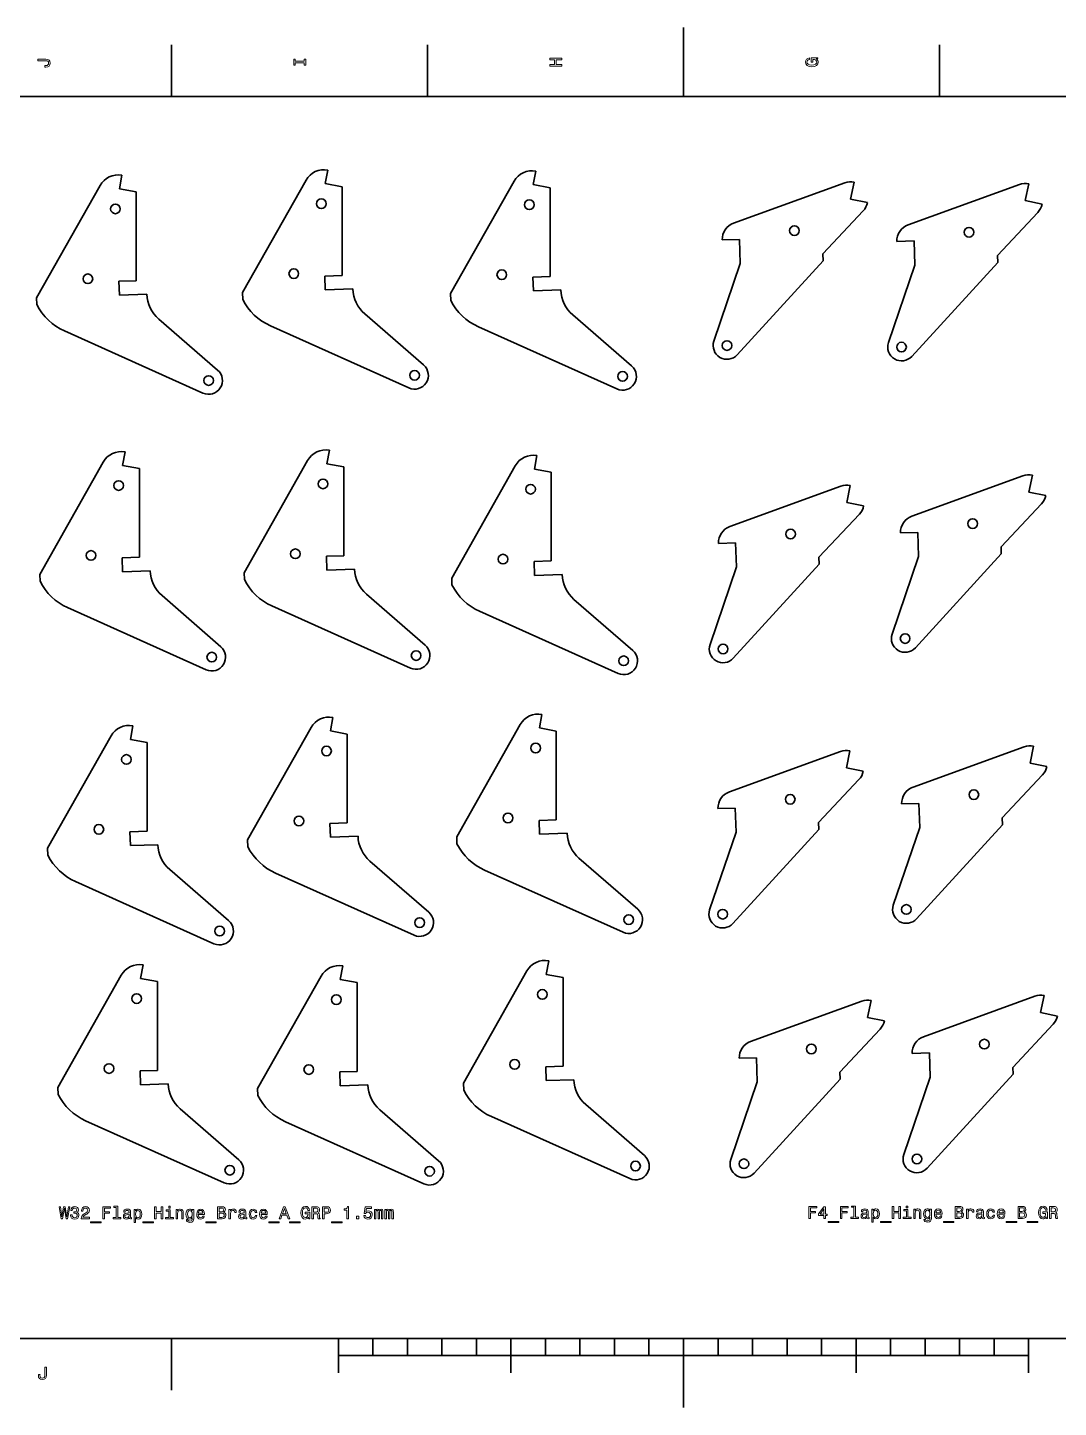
# Model space of a CAD drawing. Extents: x 0 to 1000, y 0 to 400.
# Drawn here: x 309.9 to 608.6, y 0 to 400 of the extents above; entities that cross this region are included whole.
import ezdxf

# ---------------------------------------------------------------- set-up
doc = ezdxf.new("R2010")
doc.units = 0

msp = doc.modelspace()

# ---------------------------------------------------------------- linework, layer by layer
at = {"color": 7, "lineweight": 35}
for p, q in [((500, 380), (500, 400)), ((351.600006, 380), (351.600006, 395)), ((425.799988, 380), (425.799988, 395)), ((574.200012, 380), (574.200012, 395)), ((980, 380), (20, 380)), ((337.22644, 357.200562), (336.502502, 353.266602)), ((396.912659, 358.700226), (396.188721, 354.766266)), ((457.198669, 358.400269), (456.474731, 354.466309)), ((312.520264, 321.681976), (330.916321, 354.250488)), ((336.502502, 353.266602), (341.370392, 352.370819)), ((341.370392, 352.370819), (341.370392, 326.633057)), ((372.206482, 323.181641), (390.602539, 355.750153)), ((396.188721, 354.766266), (401.05661, 353.870483)), ((401.05661, 353.870483), (401.05661, 328.132721)), ((432.492493, 322.881683), (450.88855, 355.450195)), ((456.474731, 354.466309), (461.342621, 353.570526)), ((461.342621, 353.570526), (461.342621, 327.832764)), ((546.73761, 354.997009), (514.523865, 343.300354)), ((548.444092, 350.297211), (549.463318, 355.19223)), ((597.33606, 354.532806), (565.122314, 342.836151)), ((599.042542, 349.833008), (600.061768, 354.728027)), ((553.330566, 349.275726), (548.444092, 350.297211)), ((603.929016, 348.811523), (599.042542, 349.833008)), ((552.084717, 346.881531), (540.384216, 334.410492)), ((602.683167, 346.417328), (590.982666, 333.946289)), ((516.230225, 338.60083), (511.233337, 338.433472)), ((516.464783, 331.604767), (516.230225, 338.60083)), ((566.828674, 338.136627), (561.831787, 337.969269)), ((567.063232, 331.140564), (566.828674, 338.136627)), ((515.545288, 305.14093), (540.451599, 332.411621)), ((540.451599, 332.411621), (540.384216, 334.410492)), ((591.050049, 331.947418), (590.982666, 333.946289)), ((401.05661, 328.132721), (396.061005, 327.967102)), ((516.464783, 331.604767), (508.805542, 309.128632)), ((567.063232, 331.140564), (559.403992, 308.664429)), ((566.143738, 304.676727), (591.050049, 331.947418)), ((341.370392, 326.633057), (336.374786, 326.467438)), ((336.374786, 326.467438), (336.507355, 322.469635)), ((396.061005, 327.967102), (396.193573, 323.969299)), ((396.193573, 323.969299), (404.189178, 324.234406)), ((461.342621, 327.832764), (456.347015, 327.667145)), ((456.347015, 327.667145), (456.479584, 323.669342)), ((312.520264, 321.681976), (312.585358, 319.682983)), ((336.507355, 322.469635), (344.50296, 322.734741)), ((372.206482, 323.181641), (372.271576, 321.182648)), ((432.492493, 322.881683), (432.557587, 320.88269)), ((456.479584, 323.669342), (464.475189, 323.934448)), ((424.678741, 302.213348), (407.628357, 317.01413)), ((484.964752, 301.913391), (467.914368, 316.714172)), ((320.588074, 312.049133), (360.733429, 294.043304)), ((364.992523, 300.713684), (347.942139, 315.514465)), ((380.274292, 313.548798), (420.419647, 295.542969)), ((440.560303, 313.24884), (480.705658, 295.243011)), ((338.157532, 277.006622), (337.433594, 273.072693)), ((397.370483, 277.479767), (396.646545, 273.545837)), ((313.451355, 241.488052), (331.847412, 274.056549)), ((337.433594, 273.072693), (342.301483, 272.17688)), ((342.301483, 272.17688), (342.301483, 246.439148)), ((372.664307, 241.961197), (391.060364, 274.529694)), ((396.646545, 273.545837), (401.514435, 272.650024)), ((401.514435, 272.650024), (401.514435, 246.912292)), ((432.831879, 240.420456), (451.227936, 272.988953)), ((457.538055, 275.939026), (456.814117, 272.005066)), ((456.814117, 272.005066), (461.682007, 271.109283)), ((461.682007, 271.109283), (461.682007, 245.371552)), ((598.378662, 270.054352), (566.164917, 258.357697)), ((600.085144, 265.354553), (601.10437, 270.249573)), ((545.616333, 267.039612), (513.402588, 255.342941)), ((547.322815, 262.339813), (548.342041, 267.234833)), ((604.971619, 264.333069), (600.085144, 265.354553)), ((552.20929, 261.318329), (547.322815, 262.339813)), ((603.725769, 261.938873), (592.025269, 249.467834)), ((550.96344, 258.924133), (539.262939, 246.453094)), ((567.871277, 253.658173), (562.87439, 253.490814)), ((568.105835, 246.662109), (567.871277, 253.658173)), ((515.108948, 250.643433), (510.112061, 250.476074)), ((515.343506, 243.647369), (515.108948, 250.643433)), ((592.092651, 247.468979), (592.025269, 249.467834)), ((342.301483, 246.439148), (337.305878, 246.273499)), ((337.305878, 246.273499), (337.438446, 242.275696)), ((401.514435, 246.912292), (396.518829, 246.746643)), ((396.518829, 246.746643), (396.651398, 242.74884)), ((461.682007, 245.371552), (456.686401, 245.205902)), ((456.686401, 245.205902), (456.81897, 241.208099)), ((514.424011, 217.183517), (539.330322, 244.454239)), ((539.330322, 244.454239), (539.262939, 246.453094)), ((568.105835, 246.662109), (560.446594, 224.185989)), ((567.18634, 220.198257), (592.092651, 247.468979)), ((313.451355, 241.488052), (313.516449, 239.489044)), ((337.438446, 242.275696), (345.434052, 242.540817)), ((372.664307, 241.961197), (372.729401, 239.962189)), ((396.651398, 242.74884), (404.647003, 243.013962)), ((432.831879, 240.420456), (432.896973, 238.421448)), ((456.81897, 241.208099), (464.814575, 241.473221)), ((515.343506, 243.647369), (507.684265, 221.171249)), ((365.923615, 220.519775), (348.87323, 235.320526)), ((380.732117, 232.328354), (420.877472, 214.32254)), ((425.136566, 220.99292), (408.086182, 235.793671)), ((485.304138, 219.452179), (468.253754, 234.25293)), ((321.519165, 231.855209), (361.66452, 213.849396)), ((440.899689, 230.787613), (481.045044, 212.781799)), ((398.396332, 200.043655), (397.672394, 196.109711)), ((458.988831, 200.903366), (458.264893, 196.969421)), ((340.414948, 197.592239), (339.69101, 193.658295)), ((373.690155, 164.525085), (392.086212, 197.093597)), ((397.672394, 196.109711), (402.540283, 195.213913)), ((434.282654, 165.384796), (452.678711, 197.953308)), ((458.264893, 196.969421), (463.132782, 196.073624)), ((463.132782, 196.073624), (463.132782, 170.335892)), ((315.708771, 162.073669), (334.104828, 194.642181)), ((339.69101, 193.658295), (344.558899, 192.762497)), ((344.558899, 192.762497), (344.558899, 167.024765)), ((402.540283, 195.213913), (402.540283, 169.476181)), ((545.499451, 190.140289), (513.285706, 178.443619)), ((547.205933, 185.440506), (548.225159, 190.33551)), ((598.72937, 191.507599), (566.515625, 179.810928)), ((600.435852, 186.807816), (601.455078, 191.70282)), ((552.092407, 184.418991), (547.205933, 185.440506)), ((605.322327, 185.786301), (600.435852, 186.807816)), ((550.846558, 182.024796), (539.146057, 169.553772)), ((604.076477, 183.392105), (592.375977, 170.921082)), ((514.992065, 173.74411), (509.995178, 173.576752)), ((515.226624, 166.748047), (514.992065, 173.74411)), ((568.221985, 175.11142), (563.225098, 174.944061)), ((568.456543, 168.115356), (568.221985, 175.11142)), ((402.540283, 169.476181), (397.544678, 169.310532)), ((397.544678, 169.310532), (397.677246, 165.312729)), ((463.132782, 170.335892), (458.137177, 170.170242)), ((458.137177, 170.170242), (458.269745, 166.17244)), ((539.21344, 167.554916), (539.146057, 169.553772)), ((568.456543, 168.115356), (560.797302, 145.639236)), ((567.537048, 141.651505), (592.443359, 168.922226)), ((592.443359, 168.922226), (592.375977, 170.921082)), ((344.558899, 167.024765), (339.563293, 166.859116)), ((339.563293, 166.859116), (339.695862, 162.861313)), ((373.690155, 164.525085), (373.755249, 162.526077)), ((397.677246, 165.312729), (405.672852, 165.57785)), ((434.282654, 165.384796), (434.347748, 163.385788)), ((458.269745, 166.17244), (466.26535, 166.437561)), ((515.226624, 166.748047), (507.567383, 144.271927)), ((514.307129, 140.284195), (539.21344, 167.554916)), ((315.708771, 162.073669), (315.773865, 160.074661)), ((339.695862, 162.861313), (347.691467, 163.126434)), ((426.162415, 143.556808), (409.11203, 158.357559)), ((486.754913, 144.416519), (469.704529, 159.21727)), ((323.776581, 152.440826), (363.921936, 134.434998)), ((368.18103, 141.105392), (351.130646, 155.906143)), ((381.757965, 154.892242), (421.90332, 136.886414)), ((442.350464, 155.751953), (482.495819, 137.746124)), ((343.373474, 128.273621), (342.649536, 124.339676)), ((460.94635, 129.473343), (460.222412, 125.539398)), ((318.667297, 92.755051), (337.063354, 125.323563)), ((342.649536, 124.339676), (347.517426, 123.443886)), ((376.553955, 92.455109), (394.950012, 125.023621)), ((401.260132, 127.973679), (400.536194, 124.039734)), ((400.536194, 124.039734), (405.404083, 123.143944)), ((436.240173, 93.954773), (454.63623, 126.523285)), ((460.222412, 125.539398), (465.090302, 124.643608)), ((465.090302, 124.643608), (465.090302, 98.905861)), ((347.517426, 123.443886), (347.517426, 97.706139)), ((405.404083, 123.143944), (405.404083, 97.406197)), ((551.648315, 117.77829), (519.43457, 106.081627)), ((553.354797, 113.078506), (554.374023, 117.973518)), ((601.782593, 119.170914), (569.568848, 107.474251)), ((603.489075, 114.47113), (604.508301, 119.366142)), ((558.241272, 112.056999), (553.354797, 113.078506)), ((608.375549, 113.449623), (603.489075, 114.47113)), ((556.995422, 109.662796), (545.294922, 97.19178)), ((607.1297, 111.05542), (595.429199, 98.584404)), ((521.14093, 101.382118), (516.144043, 101.21476)), ((521.375488, 94.386047), (521.14093, 101.382118)), ((571.275208, 102.774742), (566.27832, 102.607384)), ((571.509766, 95.778671), (571.275208, 102.774742)), ((347.517426, 97.706139), (342.52182, 97.540497)), ((342.52182, 97.540497), (342.654388, 93.542694)), ((405.404083, 97.406197), (400.408478, 97.240555)), ((400.408478, 97.240555), (400.541046, 93.242752)), ((465.090302, 98.905861), (460.094696, 98.740219)), ((460.094696, 98.740219), (460.227264, 94.742416)), ((545.362305, 95.192917), (545.294922, 97.19178)), ((570.590271, 69.314819), (595.496582, 96.585541)), ((595.496582, 96.585541), (595.429199, 98.584404)), ((318.667297, 92.755051), (318.732391, 90.75605)), ((342.654388, 93.542694), (350.649994, 93.807808)), ((376.553955, 92.455109), (376.619049, 90.456108)), ((400.541046, 93.242752), (408.536652, 93.507866)), ((436.240173, 93.954773), (436.305267, 91.955772)), ((460.227264, 94.742416), (468.22287, 95.00753)), ((521.375488, 94.386047), (513.716248, 71.90992)), ((520.455994, 67.922195), (545.362305, 95.192917)), ((571.509766, 95.778671), (563.850525, 73.302544)), ((371.139557, 71.786774), (354.089172, 86.587524)), ((429.026215, 71.486832), (411.97583, 86.287582)), ((444.307983, 84.321922), (484.453339, 66.316109)), ((488.712433, 72.986496), (471.662048, 87.787247)), ((326.735107, 83.1222), (366.880463, 65.116386)), ((384.621765, 82.822258), (424.76712, 64.816444)), ((20, 20), (980, 20)), ((351.600006, 20), (351.600006, 5)), ((400, 20), (400, 10)), ((410, 20), (410, 15)), ((420, 20), (420, 15)), ((430, 20), (430, 15)), ((440, 20), (440, 15)), ((450, 20), (450, 10)), ((460, 20), (460, 15)), ((470, 20), (470, 15)), ((480, 20), (480, 15)), ((490, 20), (490, 15)), ((500, 20), (500, 0)), ((510, 20), (510, 15)), ((520, 20), (520, 15)), ((530, 20), (530, 15)), ((540, 20), (540, 15)), ((550, 20), (550, 10)), ((560, 20), (560, 15)), ((570, 20), (570, 15)), ((580, 20), (580, 15)), ((590, 20), (590, 15)), ((600, 20), (600, 10)), ((400, 15), (600, 15))]:
    msp.add_line(p, q, dxfattribs=at)
at = {"color": 7, "lineweight": 13}
for points in [[(315.173279, 390.403473), (315.546478, 390.368164), (315.80368, 390.262268), (315.960022, 390.04541), (316.005402, 389.712555), (315.960022, 389.384735), (315.813782, 389.167877), (315.55658, 389.041779), (315.18338, 389.0065), (314.931213, 389.016571), (314.931213, 388.562683), (315.188416, 388.552612), (315.748199, 388.613129), (316.136536, 388.819885), (316.353394, 389.177948), (316.429047, 389.707489), (316.353394, 390.231995), (316.136536, 390.590057), (315.753265, 390.796844), (315.193451, 390.862396), (312.833221, 390.862396), (312.833221, 390.403473)], [(390.109589, 389.768005), (390.109589, 389.122498), (390.533234, 389.122498), (390.533234, 390.877533), (390.109589, 390.877533), (390.109589, 390.231995), (387.456879, 390.231995), (387.456879, 390.877533), (387.033234, 390.877533), (387.033234, 389.122498), (387.456879, 389.122498), (387.456879, 389.768005)], [(464.733215, 388.829987), (464.733215, 389.299011), (463.089111, 389.299011), (463.089111, 390.701019), (464.733215, 390.701019), (464.733215, 391.164978), (461.233215, 391.164978), (461.233215, 390.701019), (462.660461, 390.701019), (462.660461, 389.299011), (461.233215, 389.299011), (461.233215, 388.829987)], [(538.464172, 390.922913), (538.933167, 391.008667), (538.933167, 391.260803), (537.041931, 391.260803), (537.041931, 389.984863), (537.470642, 389.984863), (537.470642, 390.771606), (537.500916, 390.771606), (537.964844, 390.71109), (538.3078, 390.549713), (538.524658, 390.302612), (538.595276, 389.994965), (538.504517, 389.652039), (538.232178, 389.384735), (537.783325, 389.213257), (537.16803, 389.15274), (536.5578, 389.208221), (536.108948, 389.3797), (535.836609, 389.652039), (535.740784, 390.020172), (535.79126, 390.272339), (535.932434, 390.479126), (536.169495, 390.630402), (536.487183, 390.716156), (536.487183, 391.215424), (536.003052, 391.08429), (535.639954, 390.837189), (535.41803, 390.489197), (535.337341, 390.050446), (535.46344, 389.475525), (535.831604, 389.041779), (536.41156, 388.764404), (537.183167, 388.668579), (537.959839, 388.764404), (538.539795, 389.041779), (538.907959, 389.450287), (539.028992, 389.964691), (538.988647, 390.252167), (538.887756, 390.509369), (538.711243, 390.731262)], [(319.626526, 54.678177), (320.070312, 54.678177), (320.574646, 57.714199), (321.094086, 54.678177), (321.517731, 54.678177), (322.132996, 58.18322), (321.729553, 58.18322), (321.295837, 55.202671), (320.796539, 58.18322), (320.357788, 58.18322), (319.868591, 55.202671), (319.434875, 58.18322), (319.021332, 58.18322)], [(322.344818, 55.777599), (322.344818, 55.742298), (322.425507, 55.258148), (322.662537, 54.895035), (323.035736, 54.663048), (323.529968, 54.577312), (324.054474, 54.663048), (324.447845, 54.884949), (324.700012, 55.237976), (324.790771, 55.691864), (324.750427, 55.989418), (324.639496, 56.231491), (324.457916, 56.418091), (324.215851, 56.554256), (324.543671, 56.826591), (324.659668, 57.260311), (324.584015, 57.653683), (324.367157, 57.951233), (324.01413, 58.137833), (323.529968, 58.203392), (323.07608, 58.1227), (322.728088, 57.900799), (322.50116, 57.547775), (322.425507, 57.078754), (322.425507, 57.043449), (322.874359, 57.043449), (322.914703, 57.366219), (323.045837, 57.598206), (323.257629, 57.739418), (323.555206, 57.789848), (323.817444, 57.749504), (324.009094, 57.643593), (324.125092, 57.472126), (324.170471, 57.240135), (324.125092, 56.993019), (324.004028, 56.826591), (323.792236, 56.725727), (323.504761, 56.695469), (323.308075, 56.700512), (323.308075, 56.302097), (323.555206, 56.312183), (323.872925, 56.266792), (324.109955, 56.145756), (324.25116, 55.94907), (324.301575, 55.691864), (324.246124, 55.399357), (324.099854, 55.182499), (323.867859, 55.046333), (323.560242, 55.000942), (323.242523, 55.051376), (323.010529, 55.202671), (322.864258, 55.444748), (322.808807, 55.777599)], [(325.421173, 54.678177), (327.826813, 54.678177), (327.826813, 55.111893), (325.925507, 55.111893), (326.031403, 55.348927), (326.212982, 55.545612), (326.772766, 55.903683), (327.070312, 56.054977), (327.403168, 56.271835), (327.640198, 56.523998), (327.776367, 56.821548), (327.826813, 57.159447), (327.741058, 57.583076), (327.504028, 57.915928), (327.14093, 58.127747), (326.671906, 58.203392), (326.187744, 58.117657), (325.819611, 57.880627), (325.582581, 57.502384), (325.501892, 57.003105), (325.501892, 56.932499), (325.960815, 56.932499), (325.960815, 56.972847), (326.006195, 57.315784), (326.142365, 57.567947), (326.359222, 57.729328), (326.646698, 57.784805), (326.939209, 57.734371), (327.156067, 57.608292), (327.297272, 57.411606), (327.347687, 57.16449), (327.312408, 56.932499), (327.216583, 56.735813), (327.055206, 56.564342), (326.833282, 56.413048), (326.535736, 56.251663), (326.041504, 55.938984), (325.693512, 55.606133), (325.486755, 55.202671), (325.421173, 54.693306)], [(331.689911, 54.678177), (332.158936, 54.678177), (332.158936, 56.286968), (333.631561, 56.286968), (333.631561, 56.705555), (332.158936, 56.705555), (332.158936, 57.754547), (333.969452, 57.754547), (333.969452, 58.178177), (331.689911, 58.178177)], [(335.598419, 57.926014), (335.598419, 55.051376), (334.685608, 55.051376), (334.685608, 54.678177), (336.950012, 54.678177), (336.950012, 55.051376), (336.042236, 55.051376), (336.042236, 58.299213), (334.902466, 58.299213), (334.902466, 57.926014)], [(339.360657, 55.031204), (339.360657, 55.016071), (339.385895, 54.844604), (339.461548, 54.723564), (339.779266, 54.627743), (340.026367, 54.668091), (340.026367, 55.011028), (339.920471, 54.995899), (339.779266, 55.061462), (339.754028, 55.263191), (339.754028, 56.665207), (339.693512, 57.023277), (339.516998, 57.27544), (339.209381, 57.426735), (338.775665, 57.482212), (338.35202, 57.421692), (338.039337, 57.250221), (337.842651, 56.982933), (337.7771, 56.629906), (337.7771, 56.599648), (338.175507, 56.599648), (338.210815, 56.811462), (338.321777, 56.962761), (338.503326, 57.053535), (338.760529, 57.08884), (339.007629, 57.063625), (339.184143, 56.987976), (339.29007, 56.85685), (339.325378, 56.675297), (339.305206, 56.463478), (339.224487, 56.357571), (339.022766, 56.30714), (338.644531, 56.266792), (338.210815, 56.176014), (337.903168, 56.014633), (337.721619, 55.76247), (337.666138, 55.389271), (337.716583, 55.056419), (337.872925, 54.809299), (338.125061, 54.652962), (338.473053, 54.597485), (338.942078, 54.703392)], [(339.310242, 55.626305), (339.249725, 55.364056), (339.088318, 55.162327), (338.846252, 55.031204), (338.548706, 54.985813), (338.357056, 55.011028), (338.220886, 55.091721), (338.135162, 55.232933), (338.109955, 55.429619), (338.130127, 55.606133), (338.210815, 55.732212), (338.533569, 55.873421), (338.942078, 55.933941), (339.310242, 56.054977)], [(341.206482, 56.967804), (341.206482, 57.386391), (340.762695, 57.386391), (340.762695, 53.629185), (341.206482, 53.629185), (341.206482, 55.091721), (341.362823, 54.854691), (341.539337, 54.698349), (341.983154, 54.582355), (342.406769, 54.678177), (342.739624, 54.965641), (342.956482, 55.419533), (343.03717, 56.034805), (342.956482, 56.645035), (342.739624, 57.098927), (342.406769, 57.381348), (341.983154, 57.482212), (341.741058, 57.451954), (341.534302, 57.356133), (341.357788, 57.194748)], [(341.907501, 54.98077), (341.609955, 55.046333), (341.393097, 55.248062), (341.256927, 55.575871), (341.211548, 56.034805), (341.256927, 56.488697), (341.393097, 56.816505), (341.609955, 57.013191), (341.907501, 57.083797), (342.17984, 57.013191), (342.396698, 56.811462), (342.532867, 56.483654), (342.583282, 56.034805), (342.532867, 55.580914), (342.396698, 55.248062), (342.17984, 55.046333)], [(346.733856, 54.678177), (347.202881, 54.678177), (347.202881, 56.322269), (348.604919, 56.322269), (348.604919, 54.678177), (349.068878, 54.678177), (349.068878, 58.178177), (348.604919, 58.178177), (348.604919, 56.750942), (347.202881, 56.750942), (347.202881, 58.178177), (346.733856, 58.178177)], [(351.252594, 55.051376), (351.252594, 57.295612), (350.112823, 57.295612), (350.112823, 56.91737), (350.808807, 56.91737), (350.808807, 55.051376), (349.901001, 55.051376), (349.901001, 54.678177), (352.170471, 54.678177), (352.170471, 55.051376)], [(351.267731, 58.299213), (350.798706, 58.299213), (350.798706, 57.794891), (351.267731, 57.794891)], [(352.932007, 54.678177), (353.375793, 54.678177), (353.375793, 56.241577), (353.421173, 56.599648), (353.567444, 56.861893), (353.794373, 57.023277), (354.096985, 57.083797), (354.33905, 57.033363), (354.490356, 56.897198), (354.56601, 56.67025), (354.591217, 56.367657), (354.591217, 54.678177), (355.035034, 54.678177), (355.035034, 56.458435), (355.014832, 56.816505), (354.924072, 57.114056), (354.626526, 57.386391), (354.162537, 57.482212), (353.905334, 57.446907), (353.688477, 57.351089), (353.501892, 57.189705), (353.355621, 56.972847), (353.355621, 57.386391), (352.932007, 57.386391)], [(358.07608, 54.799213), (358.07608, 57.386391), (357.652466, 57.386391), (357.652466, 56.947628), (357.304474, 57.346043), (357.092651, 57.446907), (356.855621, 57.482212), (356.426941, 57.381348), (356.094086, 57.098927), (355.877228, 56.645035), (355.801575, 56.034805), (355.877228, 55.419533), (356.094086, 54.965641), (356.426941, 54.678177), (356.855621, 54.582355), (357.097687, 54.617657), (357.299438, 54.708435), (357.652466, 55.091721), (357.652466, 54.708435), (357.612122, 54.405842), (357.50116, 54.188984), (357.289337, 54.062904), (356.971619, 54.017513), (356.694244, 54.047775), (356.497559, 54.123421), (356.381561, 54.254547), (356.346252, 54.431057), (355.917572, 54.431057), (355.917572, 54.410885), (355.983154, 54.08812), (356.184875, 53.846043), (356.507629, 53.689705), (356.946411, 53.634228), (357.470886, 53.709877), (357.818878, 53.921692), (358.015564, 54.289848)], [(356.260529, 56.034805), (356.305908, 56.483654), (356.442078, 56.816505), (356.6539, 57.013191), (356.93631, 57.083797), (357.233856, 57.013191), (357.45575, 56.816505), (357.591919, 56.483654), (357.642365, 56.034805), (357.591919, 55.575871), (357.45575, 55.248062), (357.233856, 55.046333), (356.93631, 54.98077), (356.6539, 55.046333), (356.442078, 55.248062), (356.305908, 55.580914)], [(359.392365, 55.903683), (361.167572, 55.903683), (361.172607, 56.110455), (361.091919, 56.690426), (360.870026, 57.124142), (360.516998, 57.386391), (360.047974, 57.482212), (359.58905, 57.381348), (359.236023, 57.098927), (359.009094, 56.639992), (358.928375, 56.034805), (359.004028, 55.41449), (359.230988, 54.960598), (359.578979, 54.678177), (360.032837, 54.582355), (360.426208, 54.647919), (360.748993, 54.819386), (360.986023, 55.091721), (361.122192, 55.454834), (360.683441, 55.454834), (360.592651, 55.253105), (360.461517, 55.101807), (360.088318, 54.98077), (359.800873, 55.036247), (359.584015, 55.212761), (359.44281, 55.500221), (359.392365, 55.88855)], [(359.392365, 56.276878), (359.447845, 56.624863), (359.584015, 56.882069), (359.790771, 57.038406), (360.06311, 57.093884), (360.330414, 57.038406), (360.53717, 56.882069), (360.663269, 56.624863), (360.708649, 56.276878)], [(366.750427, 56.569386), (367.103455, 56.861893), (367.194244, 57.058578), (367.224487, 57.300655), (367.158936, 57.678898), (366.96225, 57.951233), (366.644531, 58.117657), (366.200714, 58.178177), (364.955048, 58.178177), (364.955048, 54.678177), (366.271332, 54.678177), (366.740356, 54.748783), (367.088318, 54.955555), (367.305176, 55.283363), (367.380829, 55.727169), (367.335449, 56.024719), (367.214417, 56.271835), (367.017731, 56.453392)], [(366.104889, 56.725727), (365.419006, 56.725727), (365.419006, 57.75959), (366.145233, 57.75959), (366.417572, 57.729328), (366.609222, 57.63855), (366.72522, 57.482212), (366.765564, 57.250221), (366.720184, 57.018234), (366.599121, 56.85685), (366.392365, 56.755985)], [(366.215851, 55.096764), (365.419006, 55.096764), (365.419006, 56.302097), (366.170471, 56.302097), (366.48819, 56.266792), (366.715118, 56.160885), (366.851288, 55.979328), (366.896698, 55.717083), (366.851288, 55.439705), (366.72522, 55.248062), (366.513397, 55.132069)], [(368.278534, 54.678177), (368.722321, 54.678177), (368.722321, 56.226448), (368.767731, 56.599648), (368.9039, 56.866936), (369.125793, 57.02832), (369.42334, 57.083797), (369.645233, 57.048492), (369.811676, 56.947628), (369.912537, 56.776161), (369.947845, 56.54417), (370.396667, 56.54417), (370.336182, 56.952671), (370.169739, 57.245178), (369.892365, 57.421692), (369.51413, 57.482212), (369.256927, 57.441864), (369.035004, 57.341), (368.838318, 57.169533), (368.681976, 56.937542), (368.681976, 57.386391), (368.278534, 57.386391)], [(372.756897, 55.031204), (372.756897, 55.016071), (372.782135, 54.844604), (372.857788, 54.723564), (373.175507, 54.627743), (373.422607, 54.668091), (373.422607, 55.011028), (373.316711, 54.995899), (373.175507, 55.061462), (373.150269, 55.263191), (373.150269, 56.665207), (373.089783, 57.023277), (372.913269, 57.27544), (372.605621, 57.426735), (372.171906, 57.482212), (371.74826, 57.421692), (371.435577, 57.250221), (371.238892, 56.982933), (371.17334, 56.629906), (371.17334, 56.599648), (371.571747, 56.599648), (371.607056, 56.811462), (371.718018, 56.962761), (371.899567, 57.053535), (372.156769, 57.08884), (372.4039, 57.063625), (372.580414, 56.987976), (372.68631, 56.85685), (372.721619, 56.675297), (372.701447, 56.463478), (372.620758, 56.357571), (372.419006, 56.30714), (372.040771, 56.266792), (371.607056, 56.176014), (371.299408, 56.014633), (371.117859, 55.76247), (371.062378, 55.389271), (371.112823, 55.056419), (371.269165, 54.809299), (371.521332, 54.652962), (371.869293, 54.597485), (372.338318, 54.703392)], [(372.706482, 55.626305), (372.645966, 55.364056), (372.484589, 55.162327), (372.242493, 55.031204), (371.944946, 54.985813), (371.753296, 55.011028), (371.617157, 55.091721), (371.531403, 55.232933), (371.506195, 55.429619), (371.526367, 55.606133), (371.607056, 55.732212), (371.92981, 55.873421), (372.338318, 55.933941), (372.706482, 56.054977)], [(375.908936, 56.488697), (376.347687, 56.488697), (376.256897, 56.892155), (376.040039, 57.209877), (375.702148, 57.406563), (375.263397, 57.482212), (374.779236, 57.381348), (374.411102, 57.098927), (374.179108, 56.639992), (374.098419, 56.024719), (374.174072, 55.41449), (374.401001, 54.960598), (374.759064, 54.678177), (375.24826, 54.582355), (375.681976, 54.658005), (376.019897, 54.86982), (376.251862, 55.202671), (376.352722, 55.646477), (375.929108, 55.646477), (375.853455, 55.364056), (375.71225, 55.152241), (375.510529, 55.021118), (375.263397, 54.98077), (374.95575, 55.046333), (374.733856, 55.248062), (374.597687, 55.575871), (374.552307, 56.039848), (374.597687, 56.49374), (374.738892, 56.821548), (374.965851, 57.023277), (375.263397, 57.093884), (375.525635, 57.048492), (375.722321, 56.932499), (375.853455, 56.740856)], [(377.60849, 55.903683), (379.383728, 55.903683), (379.388763, 56.110455), (379.308075, 56.690426), (379.086151, 57.124142), (378.733124, 57.386391), (378.26413, 57.482212), (377.805176, 57.381348), (377.452148, 57.098927), (377.22522, 56.639992), (377.144531, 56.034805), (377.220154, 55.41449), (377.447113, 54.960598), (377.795105, 54.678177), (378.248993, 54.582355), (378.642365, 54.647919), (378.965118, 54.819386), (379.202148, 55.091721), (379.338318, 55.454834), (378.899567, 55.454834), (378.808777, 55.253105), (378.677673, 55.101807), (378.304474, 54.98077), (378.016998, 55.036247), (377.80014, 55.212761), (377.658936, 55.500221), (377.60849, 55.88855)], [(377.60849, 56.276878), (377.663971, 56.624863), (377.80014, 56.882069), (378.006897, 57.038406), (378.279236, 57.093884), (378.546539, 57.038406), (378.753296, 56.882069), (378.879395, 56.624863), (378.924774, 56.276878)], [(382.803009, 54.678177), (383.266998, 54.678177), (383.635162, 55.706997), (385.032135, 55.706997), (385.400269, 54.678177), (385.874329, 54.678177), (384.593384, 58.18322), (384.078949, 58.18322)], [(383.796539, 56.13567), (384.336151, 57.678898), (384.875793, 56.13567)], [(391.331116, 55.147198), (391.41687, 54.678177), (391.669006, 54.678177), (391.669006, 56.569386), (390.393066, 56.569386), (390.393066, 56.140713), (391.17981, 56.140713), (391.17981, 56.110455), (391.119293, 55.646477), (390.957916, 55.303535), (390.710815, 55.086678), (390.403168, 55.016071), (390.060242, 55.10685), (389.792938, 55.379185), (389.62146, 55.828033), (389.560944, 56.443306), (389.616425, 57.053535), (389.787903, 57.502384), (390.060242, 57.774719), (390.428375, 57.870541), (390.680542, 57.820107), (390.887329, 57.678898), (391.038605, 57.441864), (391.124329, 57.124142), (391.623627, 57.124142), (391.492493, 57.608292), (391.245392, 57.971405), (390.8974, 58.193306), (390.458649, 58.273998), (389.883728, 58.147919), (389.450012, 57.779762), (389.172607, 57.199791), (389.076782, 56.428177), (389.172607, 55.65152), (389.450012, 55.071548), (389.85849, 54.703392), (390.372925, 54.582355), (390.66037, 54.6227), (390.917572, 54.723564), (391.139465, 54.900078)], [(392.31958, 54.678177), (392.788605, 54.678177), (392.788605, 56.155842), (393.267731, 56.155842), (393.620758, 56.140713), (393.842651, 56.070107), (393.963684, 55.903683), (394.01413, 55.606133), (394.039337, 55.152241), (394.06958, 54.854691), (394.130127, 54.678177), (394.659668, 54.678177), (394.659668, 54.773998), (394.54364, 54.915207), (394.503296, 55.177456), (394.468018, 55.742298), (394.382263, 56.160885), (394.266296, 56.292011), (394.084717, 56.387833), (394.286438, 56.513912), (394.427673, 56.690426), (394.518433, 56.912327), (394.548706, 57.179619), (394.478088, 57.603249), (394.276367, 57.920971), (393.943512, 58.112614), (393.489624, 58.178177), (392.31958, 58.178177)], [(393.35849, 57.749504), (393.666138, 57.719242), (393.882996, 57.623421), (394.019165, 57.446907), (394.064545, 57.169533), (394.01413, 56.877026), (393.87796, 56.700512), (393.645966, 56.609734), (393.328247, 56.584518), (392.788605, 56.584518), (392.788605, 57.749504)], [(395.416138, 54.678177), (395.880127, 54.678177), (395.880127, 56.155842), (396.394531, 56.155842), (396.913971, 56.181057), (397.327515, 56.357571), (397.594818, 56.700512), (397.685608, 57.169533), (397.61499, 57.603249), (397.413269, 57.920971), (397.080414, 58.112614), (396.626526, 58.178177), (395.416138, 58.178177)], [(396.500427, 57.749504), (396.80304, 57.719242), (397.024933, 57.623421), (397.156067, 57.446907), (397.201447, 57.169533), (397.151001, 56.877026), (397.014832, 56.700512), (396.782837, 56.609734), (396.465149, 56.584518), (395.880127, 56.584518), (395.880127, 57.749504)], [(402.461548, 54.678177), (402.920471, 54.678177), (402.920471, 58.203392), (402.577515, 58.203392), (402.486755, 57.895756), (402.305206, 57.688984), (402.027832, 57.567947), (401.644531, 57.527599), (401.644531, 57.169533), (402.461548, 57.169533)], [(407.373657, 55.591), (407.484589, 55.177456), (407.73172, 54.854691), (408.094818, 54.652962), (408.558807, 54.577312), (409.068176, 54.668091), (409.466583, 54.915207), (409.71875, 55.308578), (409.814575, 55.812904), (409.728821, 56.281921), (409.486755, 56.650078), (409.108521, 56.887112), (408.619324, 56.972847), (408.241089, 56.912327), (407.948578, 56.745899), (408.089783, 57.688984), (409.622925, 57.688984), (409.622925, 58.102528), (407.751892, 58.102528), (407.474518, 56.24662), (407.87796, 56.24662), (408.170471, 56.483654), (408.543671, 56.569386), (408.866455, 56.513912), (409.113556, 56.352528), (409.269897, 56.105412), (409.325378, 55.787685), (409.269897, 55.469963), (409.108521, 55.222847), (408.861389, 55.066505), (408.543671, 55.011028), (408.276367, 55.046333), (408.069611, 55.162327), (407.918304, 55.343884), (407.842651, 55.591)], [(410.439941, 54.678177), (410.84845, 54.678177), (410.84845, 56.488697), (410.873657, 56.761028), (410.94928, 56.957714), (411.065308, 57.073711), (411.216583, 57.119099), (411.337616, 57.078754), (411.418335, 56.97789), (411.458679, 56.806419), (411.473785, 56.579475), (411.473785, 54.678177), (411.857086, 54.678177), (411.857086, 56.488697), (411.882294, 56.755985), (411.957947, 56.952671), (412.078979, 57.073711), (412.230286, 57.119099), (412.351318, 57.078754), (412.432007, 56.97789), (412.482422, 56.579475), (412.482422, 54.678177), (412.89093, 54.678177), (412.89093, 56.549213), (412.865723, 56.937542), (412.785034, 57.235092), (412.623657, 57.416649), (412.361389, 57.482212), (412.053772, 57.381348), (411.816742, 57.08884), (411.630127, 57.376305), (411.317444, 57.482212), (411.029999, 57.381348), (410.833313, 57.098927), (410.833313, 57.386391), (410.439941, 57.386391)], [(413.475952, 54.678177), (413.88446, 54.678177), (413.88446, 56.488697), (413.909668, 56.761028), (413.985321, 56.957714), (414.101318, 57.073711), (414.252625, 57.119099), (414.373657, 57.078754), (414.454346, 56.97789), (414.49469, 56.806419), (414.509827, 56.579475), (414.509827, 54.678177), (414.893097, 54.678177), (414.893097, 56.488697), (414.918335, 56.755985), (414.993958, 56.952671), (415.11499, 57.073711), (415.266296, 57.119099), (415.387329, 57.078754), (415.468018, 56.97789), (415.518463, 56.579475), (415.518463, 54.678177), (415.926971, 54.678177), (415.926971, 56.549213), (415.901733, 56.937542), (415.821045, 57.235092), (415.659668, 57.416649), (415.39743, 57.482212), (415.089783, 57.381348), (414.852753, 57.08884), (414.666168, 57.376305), (414.353485, 57.482212), (414.06601, 57.381348), (413.869324, 57.098927), (413.869324, 57.386391), (413.475952, 57.386391)], [(536.355957, 54.763062), (536.825012, 54.763062), (536.825012, 56.371853), (538.297607, 56.371853), (538.297607, 56.79044), (536.825012, 56.79044), (536.825012, 57.839432), (538.635498, 57.839432), (538.635498, 58.263062), (536.355957, 58.263062)], [(540.703247, 54.763062), (541.157104, 54.763062), (541.157104, 55.630497), (541.656433, 55.630497), (541.656433, 56.033955), (541.157104, 56.033955), (541.157104, 58.187412), (540.698181, 58.187412), (539.165039, 56.074303), (539.165039, 55.630497), (540.703247, 55.630497)], [(539.588684, 56.033955), (540.703247, 57.602398), (540.703247, 56.033955)], [(545.46405, 54.763062), (545.933044, 54.763062), (545.933044, 56.371853), (547.405701, 56.371853), (547.405701, 56.79044), (545.933044, 56.79044), (545.933044, 57.839432), (547.743591, 57.839432), (547.743591, 58.263062), (545.46405, 58.263062)], [(549.372559, 58.010899), (549.372559, 55.136261), (548.459717, 55.136261), (548.459717, 54.763062), (550.724121, 54.763062), (550.724121, 55.136261), (549.816345, 55.136261), (549.816345, 58.384098), (548.676575, 58.384098), (548.676575, 58.010899)], [(553.134766, 55.116089), (553.134766, 55.100956), (553.160034, 54.929489), (553.235657, 54.808449), (553.553406, 54.712627), (553.800476, 54.752975), (553.800476, 55.095913), (553.69458, 55.080784), (553.553406, 55.146347), (553.528198, 55.348076), (553.528198, 56.750092), (553.467651, 57.108162), (553.291138, 57.360325), (552.983521, 57.51162), (552.549805, 57.567097), (552.12616, 57.506577), (551.813477, 57.335106), (551.61676, 57.067818), (551.551208, 56.71479), (551.551208, 56.684532), (551.949646, 56.684532), (551.984924, 56.896347), (552.095886, 57.047646), (552.277466, 57.13842), (552.534668, 57.173725), (552.781738, 57.14851), (552.958252, 57.072861), (553.064209, 56.941734), (553.099487, 56.760181), (553.079346, 56.548363), (552.998657, 56.442455), (552.796875, 56.392025), (552.41864, 56.351677), (551.984924, 56.260899), (551.677307, 56.099518), (551.495728, 55.847355), (551.440247, 55.474155), (551.490723, 55.141304), (551.647034, 54.894184), (551.899231, 54.737846), (552.247192, 54.682369), (552.716187, 54.788277)], [(553.084351, 55.711189), (553.023865, 55.44894), (552.862488, 55.247211), (552.620361, 55.116089), (552.322815, 55.070698), (552.131165, 55.095913), (551.994995, 55.176605), (551.909302, 55.317818), (551.884094, 55.514503), (551.904236, 55.691017), (551.984924, 55.817097), (552.307678, 55.958305), (552.716187, 56.018826), (553.084351, 56.139862)], [(554.980591, 57.052689), (554.980591, 57.471275), (554.536804, 57.471275), (554.536804, 53.714069), (554.980591, 53.714069), (554.980591, 55.176605), (555.136963, 54.939575), (555.313477, 54.783234), (555.757263, 54.66724), (556.180908, 54.763062), (556.513733, 55.050526), (556.730591, 55.504417), (556.811279, 56.11969), (556.730591, 56.729919), (556.513733, 57.183811), (556.180908, 57.466232), (555.757263, 57.567097), (555.515198, 57.536839), (555.308411, 57.441017), (555.131897, 57.279633)], [(555.681641, 55.065655), (555.384094, 55.131218), (555.167236, 55.332947), (555.031067, 55.660755), (554.985657, 56.11969), (555.031067, 56.573582), (555.167236, 56.90139), (555.384094, 57.098076), (555.681641, 57.168682), (555.953979, 57.098076), (556.170837, 56.896347), (556.307007, 56.568539), (556.357422, 56.11969), (556.307007, 55.665798), (556.170837, 55.332947), (555.953979, 55.131218)], [(560.507996, 54.763062), (560.97699, 54.763062), (560.97699, 56.407154), (562.379028, 56.407154), (562.379028, 54.763062), (562.843018, 54.763062), (562.843018, 58.263062), (562.379028, 58.263062), (562.379028, 56.835827), (560.97699, 56.835827), (560.97699, 58.263062), (560.507996, 58.263062)], [(565.026733, 55.136261), (565.026733, 57.380497), (563.886963, 57.380497), (563.886963, 57.002254), (564.582947, 57.002254), (564.582947, 55.136261), (563.675171, 55.136261), (563.675171, 54.763062), (565.94458, 54.763062), (565.94458, 55.136261)], [(565.04187, 58.384098), (564.572815, 58.384098), (564.572815, 57.879776), (565.04187, 57.879776)], [(566.706116, 54.763062), (567.149902, 54.763062), (567.149902, 56.326462), (567.195312, 56.684532), (567.341553, 56.946777), (567.568481, 57.108162), (567.871094, 57.168682), (568.113159, 57.118248), (568.264465, 56.982082), (568.340149, 56.755135), (568.365356, 56.452541), (568.365356, 54.763062), (568.809143, 54.763062), (568.809143, 56.54332), (568.78894, 56.90139), (568.698181, 57.19894), (568.400635, 57.471275), (567.936646, 57.567097), (567.679443, 57.531792), (567.462585, 57.435974), (567.276001, 57.27459), (567.129761, 57.057732), (567.129761, 57.471275), (566.706116, 57.471275)], [(571.85022, 54.884098), (571.85022, 57.471275), (571.426575, 57.471275), (571.426575, 57.032513), (571.078613, 57.430927), (570.86676, 57.531792), (570.629761, 57.567097), (570.20105, 57.466232), (569.868225, 57.183811), (569.651367, 56.729919), (569.575684, 56.11969), (569.651367, 55.504417), (569.868225, 55.050526), (570.20105, 54.763062), (570.629761, 54.66724), (570.871826, 54.702541), (571.073547, 54.79332), (571.426575, 55.176605), (571.426575, 54.79332), (571.38623, 54.490726), (571.275269, 54.273869), (571.063477, 54.147789), (570.745728, 54.102398), (570.468384, 54.13266), (570.271667, 54.208305), (570.155701, 54.339432), (570.120361, 54.515942), (569.691711, 54.515942), (569.691711, 54.49577), (569.757263, 54.173004), (569.958984, 53.930927), (570.281738, 53.77459), (570.72052, 53.719112), (571.244995, 53.794762), (571.593018, 54.006577), (571.789673, 54.374733)], [(570.034668, 56.11969), (570.080017, 56.568539), (570.216187, 56.90139), (570.42804, 57.098076), (570.710449, 57.168682), (571.007996, 57.098076), (571.229919, 56.90139), (571.366089, 56.568539), (571.416504, 56.11969), (571.366089, 55.660755), (571.229919, 55.332947), (571.007996, 55.131218), (570.710449, 55.065655), (570.42804, 55.131218), (570.216187, 55.332947), (570.080017, 55.665798)], [(573.166504, 55.988567), (574.941711, 55.988567), (574.946777, 56.195339), (574.866089, 56.775311), (574.644165, 57.209026), (574.291138, 57.471275), (573.822144, 57.567097), (573.363159, 57.466232), (573.010132, 57.183811), (572.783203, 56.724876), (572.702515, 56.11969), (572.778137, 55.499374), (573.005127, 55.045483), (573.353088, 54.763062), (573.807007, 54.66724), (574.200378, 54.732803), (574.523132, 54.90427), (574.760132, 55.176605), (574.896301, 55.539719), (574.457581, 55.539719), (574.36676, 55.33799), (574.235657, 55.186691), (573.862427, 55.065655), (573.575012, 55.121132), (573.358154, 55.297646), (573.216919, 55.585106), (573.166504, 55.973434)], [(573.166504, 56.361763), (573.221985, 56.709747), (573.358154, 56.966953), (573.56488, 57.123291), (573.837219, 57.178768), (574.104553, 57.123291), (574.311279, 56.966953), (574.437378, 56.709747), (574.482788, 56.361763)], [(580.524536, 56.65427), (580.877563, 56.946777), (580.968384, 57.143463), (580.998596, 57.38554), (580.933044, 57.763783), (580.736389, 58.036118), (580.41864, 58.202541), (579.974854, 58.263062), (578.729187, 58.263062), (578.729187, 54.763062), (580.045471, 54.763062), (580.514465, 54.833668), (580.862427, 55.04044), (581.079346, 55.368248), (581.154968, 55.812054), (581.109558, 56.109604), (580.988525, 56.35672), (580.79187, 56.538277)], [(579.879028, 56.810612), (579.193115, 56.810612), (579.193115, 57.844475), (579.919373, 57.844475), (580.191711, 57.814213), (580.383362, 57.723434), (580.499329, 57.567097), (580.539673, 57.335106), (580.494324, 57.103119), (580.373291, 56.941734), (580.166504, 56.84087)], [(579.98999, 55.181648), (579.193115, 55.181648), (579.193115, 56.386982), (579.94458, 56.386982), (580.262329, 56.351677), (580.489258, 56.24577), (580.625427, 56.064213), (580.670837, 55.801968), (580.625427, 55.52459), (580.499329, 55.332947), (580.287537, 55.216953)], [(582.052673, 54.763062), (582.49646, 54.763062), (582.49646, 56.311333), (582.54187, 56.684532), (582.67804, 56.95182), (582.899902, 57.113205), (583.197449, 57.168682), (583.419373, 57.133377), (583.585815, 57.032513), (583.686646, 56.861046), (583.721985, 56.629055), (584.170837, 56.629055), (584.110291, 57.037556), (583.943848, 57.330063), (583.666504, 57.506577), (583.288269, 57.567097), (583.031067, 57.526749), (582.809143, 57.425884), (582.612427, 57.254417), (582.456116, 57.022427), (582.456116, 57.471275), (582.052673, 57.471275)], [(586.531067, 55.116089), (586.531067, 55.100956), (586.556274, 54.929489), (586.631897, 54.808449), (586.949646, 54.712627), (587.196777, 54.752975), (587.196777, 55.095913), (587.09082, 55.080784), (586.949646, 55.146347), (586.924438, 55.348076), (586.924438, 56.750092), (586.863892, 57.108162), (586.687378, 57.360325), (586.379761, 57.51162), (585.946045, 57.567097), (585.5224, 57.506577), (585.209717, 57.335106), (585.013062, 57.067818), (584.947449, 56.71479), (584.947449, 56.684532), (585.345886, 56.684532), (585.381165, 56.896347), (585.492126, 57.047646), (585.673706, 57.13842), (585.930908, 57.173725), (586.17804, 57.14851), (586.354553, 57.072861), (586.460449, 56.941734), (586.495728, 56.760181), (586.475586, 56.548363), (586.394897, 56.442455), (586.193115, 56.392025), (585.81488, 56.351677), (585.381165, 56.260899), (585.073547, 56.099518), (584.891968, 55.847355), (584.836548, 55.474155), (584.886963, 55.141304), (585.043274, 54.894184), (585.295471, 54.737846), (585.643433, 54.682369), (586.112427, 54.788277)], [(586.480591, 55.711189), (586.420105, 55.44894), (586.258728, 55.247211), (586.016602, 55.116089), (585.719055, 55.070698), (585.527466, 55.095913), (585.391296, 55.176605), (585.305542, 55.317818), (585.280334, 55.514503), (585.300476, 55.691017), (585.381165, 55.817097), (585.703979, 55.958305), (586.112427, 56.018826), (586.480591, 56.139862)], [(589.683044, 56.573582), (590.121826, 56.573582), (590.031067, 56.977039), (589.814209, 57.294762), (589.476318, 57.491447), (589.037537, 57.567097), (588.553345, 57.466232), (588.185242, 57.183811), (587.953247, 56.724876), (587.872559, 56.109604), (587.948181, 55.499374), (588.17511, 55.045483), (588.533203, 54.763062), (589.0224, 54.66724), (589.456116, 54.742889), (589.794006, 54.954704), (590.026001, 55.287556), (590.126831, 55.731361), (589.703247, 55.731361), (589.627563, 55.44894), (589.486389, 55.237125), (589.284668, 55.106003), (589.037537, 55.065655), (588.729858, 55.131218), (588.507996, 55.332947), (588.371826, 55.660755), (588.326416, 56.124733), (588.371826, 56.578625), (588.513062, 56.906433), (588.73999, 57.108162), (589.037537, 57.178768), (589.299805, 57.133377), (589.49646, 57.017384), (589.627563, 56.825741)], [(591.382629, 55.988567), (593.157837, 55.988567), (593.162903, 56.195339), (593.082214, 56.775311), (592.860291, 57.209026), (592.507263, 57.471275), (592.038269, 57.567097), (591.579285, 57.466232), (591.226257, 57.183811), (590.999329, 56.724876), (590.91864, 56.11969), (590.994324, 55.499374), (591.221252, 55.045483), (591.569214, 54.763062), (592.023132, 54.66724), (592.416504, 54.732803), (592.739258, 54.90427), (592.976257, 55.176605), (593.112427, 55.539719), (592.673706, 55.539719), (592.582886, 55.33799), (592.451782, 55.186691), (592.078613, 55.065655), (591.791138, 55.121132), (591.57428, 55.297646), (591.433044, 55.585106), (591.382629, 55.973434)], [(591.382629, 56.361763), (591.43811, 56.709747), (591.57428, 56.966953), (591.781067, 57.123291), (592.053345, 57.178768), (592.320679, 57.123291), (592.527466, 56.966953), (592.653503, 56.709747), (592.698914, 56.361763)], [(598.740723, 56.65427), (599.09375, 56.946777), (599.184509, 57.143463), (599.214783, 57.38554), (599.14917, 57.763783), (598.952515, 58.036118), (598.634766, 58.202541), (598.190979, 58.263062), (596.945312, 58.263062), (596.945312, 54.763062), (598.261597, 54.763062), (598.730591, 54.833668), (599.078613, 55.04044), (599.295471, 55.368248), (599.371094, 55.812054), (599.325684, 56.109604), (599.204651, 56.35672), (599.007996, 56.538277)], [(598.095154, 56.810612), (597.409302, 56.810612), (597.409302, 57.844475), (598.135498, 57.844475), (598.407837, 57.814213), (598.599487, 57.723434), (598.715454, 57.567097), (598.755798, 57.335106), (598.710449, 57.103119), (598.589417, 56.941734), (598.382629, 56.84087)], [(598.206116, 55.181648), (597.409302, 55.181648), (597.409302, 56.386982), (598.160706, 56.386982), (598.478455, 56.351677), (598.705383, 56.24577), (598.841553, 56.064213), (598.886963, 55.801968), (598.841553, 55.52459), (598.715454, 55.332947), (598.503662, 55.216953)], [(605.105225, 55.232082), (605.190979, 54.763062), (605.443115, 54.763062), (605.443115, 56.65427), (604.167236, 56.65427), (604.167236, 56.225597), (604.953979, 56.225597), (604.953979, 56.195339), (604.893433, 55.731361), (604.732056, 55.38842), (604.484924, 55.171562), (604.177307, 55.100956), (603.834351, 55.191734), (603.567078, 55.464069), (603.395569, 55.912918), (603.335083, 56.528191), (603.390564, 57.13842), (603.562012, 57.587269), (603.834351, 57.859604), (604.202515, 57.955425), (604.454651, 57.904991), (604.661438, 57.763783), (604.812744, 57.526749), (604.898438, 57.209026), (605.397766, 57.209026), (605.266602, 57.693176), (605.019531, 58.05629), (604.671509, 58.278191), (604.232788, 58.358883), (603.657837, 58.232803), (603.224121, 57.864647), (602.946716, 57.284676), (602.850952, 56.513062), (602.946716, 55.736404), (603.224121, 55.156433), (603.632629, 54.788277), (604.147034, 54.66724), (604.434509, 54.707584), (604.691711, 54.808449), (604.913574, 54.984962)], [(606.09375, 54.763062), (606.562744, 54.763062), (606.562744, 56.240726), (607.04187, 56.240726), (607.394897, 56.225597), (607.61676, 56.154991), (607.737793, 55.988567), (607.788269, 55.691017), (607.813477, 55.237125), (607.84375, 54.939575), (607.904236, 54.763062), (608.433777, 54.763062), (608.433777, 54.858883), (608.317749, 55.000092), (608.277466, 55.262341), (608.242126, 55.827183), (608.156372, 56.24577), (608.040405, 56.376896), (607.858826, 56.472717), (608.060547, 56.598797), (608.201782, 56.775311), (608.292542, 56.997211), (608.322815, 57.264503), (608.252197, 57.688133), (608.050476, 58.005856), (607.717651, 58.197498), (607.263733, 58.263062), (606.09375, 58.263062)], [(607.132629, 57.834389), (607.440247, 57.804127), (607.657104, 57.708305), (607.793274, 57.531792), (607.838684, 57.254417), (607.788269, 56.96191), (607.6521, 56.785397), (607.420105, 56.694618), (607.102356, 56.669403), (606.562744, 56.669403), (606.562744, 57.834389)], [(328.169739, 53.841), (328.169739, 53.487976), (331.20578, 53.487976), (331.20578, 53.841)], [(343.349854, 53.841), (343.349854, 53.487976), (346.385895, 53.487976), (346.385895, 53.841)], [(361.565979, 53.841), (361.565979, 53.487976), (364.60202, 53.487976), (364.60202, 53.841)], [(379.782135, 53.841), (379.782135, 53.487976), (382.818146, 53.487976), (382.818146, 53.841)], [(385.854187, 53.841), (385.854187, 53.487976), (388.890198, 53.487976), (388.890198, 53.841)], [(397.998291, 53.841), (397.998291, 53.487976), (401.034302, 53.487976), (401.034302, 53.841)], [(405.240356, 54.678177), (405.93634, 54.678177), (405.93634, 55.429619), (405.240356, 55.429619)], [(541.943848, 53.925884), (541.943848, 53.572861), (544.979919, 53.572861), (544.979919, 53.925884)], [(557.123962, 53.925884), (557.123962, 53.572861), (560.160034, 53.572861), (560.160034, 53.925884)], [(575.340149, 53.925884), (575.340149, 53.572861), (578.37616, 53.572861), (578.37616, 53.925884)], [(593.556274, 53.925884), (593.556274, 53.572861), (596.592285, 53.572861), (596.592285, 53.925884)], [(599.628296, 53.925884), (599.628296, 53.572861), (602.664307, 53.572861), (602.664307, 53.925884)], [(314.903473, 9.326729), (314.868164, 8.953529), (314.762268, 8.696325), (314.54541, 8.539985), (314.212555, 8.494596), (313.884735, 8.539985), (313.667877, 8.686238), (313.541779, 8.943443), (313.5065, 9.316642), (313.516571, 9.568804), (313.062683, 9.568804), (313.052612, 9.311599), (313.113129, 8.751801), (313.319885, 8.363472), (313.677948, 8.146613), (314.207489, 8.070965), (314.731995, 8.146613), (315.090057, 8.363472), (315.296844, 8.746758), (315.362396, 9.306556), (315.362396, 11.666786), (314.903473, 11.666786)]]:
    msp.add_lwpolyline(points, close=True, dxfattribs=at)
at = {"color": 7, "lineweight": 35}
for centre in [(335.370392, 347.445679), (395.05661, 348.945343), (455.342621, 348.645386), (532.15271, 341.137024), (582.75116, 340.672821), (327.370392, 327.170807), (387.05661, 328.670471), (447.342621, 328.370514), (512.591736, 307.838409), (563.190186, 307.374207), (422.05661, 299.192688), (482.342621, 298.892731), (362.370392, 297.693024), (336.301483, 267.25177), (395.514435, 267.724915), (455.682007, 266.184174), (583.793762, 256.194366), (531.031433, 253.179611), (328.301483, 246.976898), (387.514435, 247.450043), (447.682007, 245.909302), (564.232788, 222.895752), (511.470459, 219.881012), (363.301483, 217.4991), (422.514435, 217.972244), (482.682007, 216.431503), (457.132782, 191.148499), (338.558899, 187.837372), (396.540283, 190.288788), (530.914551, 176.280289), (584.14447, 177.647598), (449.132782, 170.873642), (330.558899, 167.562515), (388.540283, 170.013931), (511.353577, 142.981689), (564.583496, 144.348999), (423.540283, 140.536133), (484.132782, 141.395844), (365.558899, 138.084717), (459.090302, 119.718483), (341.517426, 118.518761), (399.404083, 118.218819), (537.063416, 103.918289), (587.197693, 105.310913), (451.090302, 99.443619), (333.517426, 98.243896), (391.404083, 97.943954), (517.502441, 70.61969), (567.636719, 72.012314), (368.517426, 68.766098), (426.404083, 68.466156), (486.090302, 69.96582)]:
    msp.add_circle(centre, 1.4, dxfattribs=at)
for centre, radius, start, end in [((336.140533, 351.299622), 6, 79.573049, 150.540429), ((395.826752, 352.799286), 6, 79.573049, 150.540429), ((456.112762, 352.499329), 6, 79.573049, 150.540429), ((548.444092, 350.297211), 5, 78.237952, 109.955739), ((599.042542, 349.833008), 5, 78.237952, 109.955739), ((548.444092, 350.297211), 4.992121, 316.825773, 348.192523), ((599.042542, 349.833008), 4.992121, 316.825773, 348.192523), ((516.230225, 338.60083), 4.999706, 109.955739, 181.918281), ((566.828674, 338.136627), 4.999706, 109.955739, 181.918281), ((414.183685, 324.565796), 10, 181.899102, 229.040043), ((354.497467, 323.066132), 10, 181.899102, 229.040043), ((387.05661, 328.670471), 16.573033, 206.85981, 245.843032), ((447.342621, 328.370514), 16.573033, 206.85981, 245.843032), ((474.469696, 324.265839), 10, 181.899102, 229.040043), ((327.370392, 327.170807), 16.573033, 206.85981, 245.843032), ((512.591736, 307.838409), 4, 161.182315, 317.594552), ((563.190186, 307.374207), 4, 161.182315, 317.594552), ((362.370392, 297.693024), 4, 245.843032, 49.040041), ((422.05661, 299.192688), 4, 245.843032, 49.040041), ((482.342621, 298.892731), 4, 245.843032, 49.040041), ((337.071625, 271.105713), 6, 79.573049, 150.540429), ((396.284576, 271.578857), 6, 79.573049, 150.540429), ((456.452148, 270.038116), 6, 79.573049, 150.540429), ((600.085144, 265.354553), 5, 78.237952, 109.955739), ((547.322815, 262.339813), 5, 78.237952, 109.955739), ((600.085144, 265.354553), 4.992121, 316.825773, 348.192523), ((547.322815, 262.339813), 4.992121, 316.825773, 348.192523), ((567.871277, 253.658173), 4.999706, 109.955739, 181.918281), ((515.108948, 250.643433), 4.999706, 109.955739, 181.918281), ((355.428558, 242.872208), 10, 181.899102, 229.040043), ((414.64151, 243.345352), 10, 181.899102, 229.040043), ((474.809082, 241.804611), 10, 181.899102, 229.040043), ((328.301483, 246.976898), 16.573033, 206.85981, 245.843032), ((387.514435, 247.450043), 16.573033, 206.85981, 245.843032), ((447.682007, 245.909302), 16.573033, 206.85981, 245.843032), ((564.232788, 222.895752), 4, 161.182315, 317.594552), ((363.301483, 217.4991), 4, 245.843032, 49.040041), ((422.514435, 217.972244), 4, 245.843032, 49.040041), ((511.470459, 219.881012), 4, 161.182315, 317.594552), ((482.682007, 216.431503), 4, 245.843032, 49.040041), ((397.310425, 194.142731), 6, 79.573049, 150.540429), ((457.902924, 195.002441), 6, 79.573049, 150.540429), ((339.329041, 191.691315), 6, 79.573049, 150.540429), ((547.205933, 185.440506), 5, 78.237952, 109.955739), ((600.435852, 186.807816), 5, 78.237952, 109.955739), ((547.205933, 185.440506), 4.992121, 316.825773, 348.192523), ((600.435852, 186.807816), 4.992121, 316.825773, 348.192523), ((514.992065, 173.74411), 4.999706, 109.955739, 181.918281), ((568.221985, 175.11142), 4.999706, 109.955739, 181.918281), ((415.667358, 165.909241), 10, 181.899102, 229.040043), ((476.259857, 166.768951), 10, 181.899102, 229.040043), ((330.558899, 167.562515), 16.573033, 206.85981, 245.843032), ((357.685974, 163.457825), 10, 181.899102, 229.040043), ((388.540283, 170.013931), 16.573033, 206.85981, 245.843032), ((449.132782, 170.873642), 16.573033, 206.85981, 245.843032), ((484.132782, 141.395844), 4, 245.843032, 49.040041), ((511.353577, 142.981689), 4, 161.182315, 317.594552), ((564.583496, 144.348999), 4, 161.182315, 317.594552), ((365.558899, 138.084717), 4, 245.843032, 49.040041), ((423.540283, 140.536133), 4, 245.843032, 49.040041), ((342.287567, 122.372704), 6, 79.573049, 150.540429), ((400.174225, 122.072762), 6, 79.573049, 150.540429), ((459.860443, 123.572426), 6, 79.573049, 150.540429), ((553.354797, 113.078506), 5, 78.237952, 109.955739), ((603.489075, 114.47113), 5, 78.237952, 109.955739), ((553.354797, 113.078506), 4.992121, 316.825773, 348.192523), ((603.489075, 114.47113), 4.992121, 316.825773, 348.192523), ((521.14093, 101.382118), 4.999706, 109.955739, 181.918281), ((571.275208, 102.774742), 4.999706, 109.955739, 181.918281), ((360.644501, 94.139206), 10, 181.899102, 229.040043), ((418.531158, 93.839264), 10, 181.899102, 229.040043), ((478.217377, 95.338928), 10, 181.899102, 229.040043), ((333.517426, 98.243896), 16.573033, 206.85981, 245.843032), ((391.404083, 97.943954), 16.573033, 206.85981, 245.843032), ((451.090302, 99.443619), 16.573033, 206.85981, 245.843032), ((486.090302, 69.96582), 4, 245.843032, 49.040041), ((567.636719, 72.012314), 4, 161.182315, 317.594552), ((368.517426, 68.766098), 4, 245.843032, 49.040041), ((426.404083, 68.466156), 4, 245.843032, 49.040041), ((517.502441, 70.61969), 4, 161.182315, 317.594552)]:
    msp.add_arc(centre, radius, start, end, dxfattribs=at)

doc.saveas('drawing.dxf')
